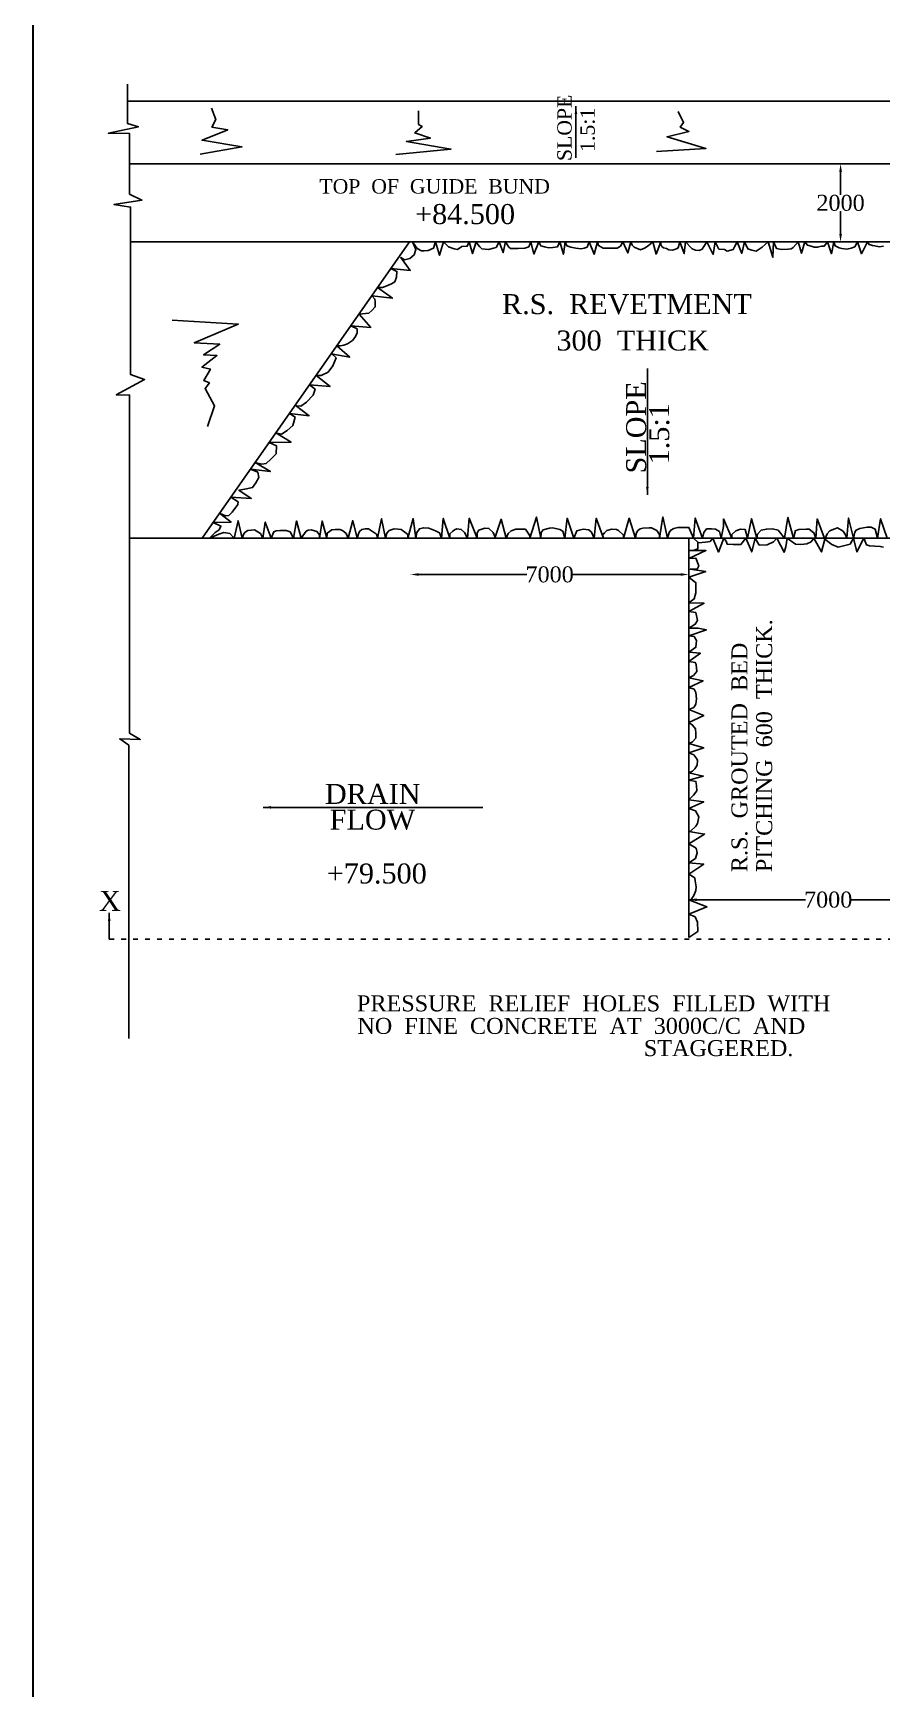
# Model space of a CAD drawing. Header units: millimetres. Extents: x 11010 to 188463, y 9166 to 116986.
# Drawn here: x 11010 to 32255, y 38082 to 79512 of the extents above; entities that cross this region are included whole.
import ezdxf

# ---------------------------------------------------------------- set-up
doc = ezdxf.new("R2010")
doc.units = ezdxf.units.MM
doc.header["$MEASUREMENT"] = 0
doc.linetypes.add('ACAD_ISO03W100', pattern=[30, 12, -18])
for name, color, linetype in [('DIM', 5, 'Continuous'), ('DO LINE', 3, 'Continuous'), ('DWG.LINE', 10, 'Continuous'), ('HATCH', 2, 'Continuous'), ('TEXT', 7, 'Continuous')]:
    doc.layers.add(name, color=color, linetype=linetype)
doc.layers.add('TITLE', color=7, linetype='Continuous', lineweight=30)
doc.styles.get("Standard").update_dxf_attribs({"font": 'TIMES.TTF', "height": 400})
doc.dimstyles.get("Standard").update_dxf_attribs({"dimtxt": 400, "dimasz": 200, "dimexe": 0.18, "dimexo": 0.0625, "dimgap": 0.09, "dimtad": 0, "dimtih": 1, "dimtoh": 1, "dimdec": 0, "dimzin": 0, "dimdsep": 46, "dimtxsty": 'Standard', "dimcen": 300, "dimclre": 256, "dimclrt": 4, "dimadec": 0, "dimazin": 0, "dimtfac": 1, "dimtdec": 0, "dimtofl": 0, "dimtmove": 0, "dimatfit": 3, "dimfxl": 5, "dimfxlon": 1, "dimtolj": 1, "dimtzin": 0, "dimarcsym": 0})

# ---------------------------------------------------------------- blocks, each defined once
blk = doc.blocks.new('*D29')
at = {"layer": 'Defpoints', "color": 0, "linetype": 'ByBlock', "ltscale": 0.2}
for p in [(20460, 65966), (27419, 65966), (27419, 65966)]:
    blk.add_point(p, dxfattribs=at)
at = {"layer": 'DIM', "lineweight": -2, "ltscale": 0.2}
blk.add_line((20460, 65966), (20460, 65966), dxfattribs=at)
at = {"layer": 'DIM', "color": 0, "linetype": 'ByBlock', "lineweight": -2, "ltscale": 0.2}
for p, q in [((20660, 65966), (23370, 65966)), ((27219, 65966), (24509, 65966))]:
    blk.add_line(p, q, dxfattribs=at)
at = {"layer": 'DIM', "linetype": 'ByBlock', "lineweight": -2, "ltscale": 0.2}
blk.add_line((27419, 65966), (27419, 65966), dxfattribs=at)
at = {"layer": 'DIM', "color": 0, "linetype": 'ByBlock', "ltscale": 0.2}
for points in [[(20660, 65999), (20660, 65932), (20460, 65966)], [(27219, 65999), (27219, 65932), (27419, 65966)]]:
    blk.add_solid(points, dxfattribs=at)
at = {"layer": 'DIM', "color": 4, "linetype": 'ByBlock', "ltscale": 0.2, "insert": (23939, 65966), "char_height": 400, "attachment_point": 5}
blk.add_mtext('\\A1;7000', dxfattribs=at)
blk = doc.blocks.new('*D30')
at = {"layer": 'Defpoints', "color": 0, "linetype": 'ByBlock', "ltscale": 0.2}
for p in [(27419, 57828), (34402, 57828), (34402, 57828)]:
    blk.add_point(p, dxfattribs=at)
at = {"layer": 'DIM', "lineweight": -2, "ltscale": 0.2}
blk.add_line((27419, 57828), (27419, 57828), dxfattribs=at)
at = {"layer": 'DIM', "color": 0, "linetype": 'ByBlock', "lineweight": -2, "ltscale": 0.2}
for p, q in [((27619, 57828), (30342, 57828)), ((34202, 57828), (31480, 57828))]:
    blk.add_line(p, q, dxfattribs=at)
at = {"layer": 'DIM', "linetype": 'ByBlock', "lineweight": -2, "ltscale": 0.2}
blk.add_line((34402, 57828), (34402, 57828), dxfattribs=at)
at = {"layer": 'DIM', "color": 0, "linetype": 'ByBlock', "ltscale": 0.2}
for points in [[(27619, 57861), (27619, 57794), (27419, 57828)], [(34202, 57861), (34202, 57794), (34402, 57828)]]:
    blk.add_solid(points, dxfattribs=at)
at = {"layer": 'DIM', "color": 4, "linetype": 'ByBlock', "ltscale": 0.2, "insert": (30911, 57828), "char_height": 400, "attachment_point": 5}
blk.add_mtext('\\A1;7000', dxfattribs=at)
blk = doc.blocks.new('*D32')
at = {"layer": 'Defpoints', "color": 0, "linetype": 'ByBlock', "ltscale": 0.2}
for p in [(31221, 76240), (31221, 74286), (31221, 74286)]:
    blk.add_point(p, dxfattribs=at)
at = {"layer": 'DIM', "lineweight": -2, "ltscale": 0.2}
blk.add_line((31221, 76240), (31221, 76240), dxfattribs=at)
at = {"layer": 'DIM', "color": 0, "linetype": 'ByBlock', "lineweight": -2, "ltscale": 0.2}
for p, q in [((31221, 76040), (31221, 75467)), ((31221, 74486), (31221, 75060))]:
    blk.add_line(p, q, dxfattribs=at)
at = {"layer": 'DIM', "linetype": 'ByBlock', "lineweight": -2, "ltscale": 0.2}
blk.add_line((31221, 74286), (31221, 74286), dxfattribs=at)
at = {"layer": 'DIM', "color": 0, "linetype": 'ByBlock', "ltscale": 0.2}
for points in [[(31188, 76040), (31255, 76040), (31221, 76240)], [(31188, 74486), (31255, 74486), (31221, 74286)]]:
    blk.add_solid(points, dxfattribs=at)
at = {"layer": 'DIM', "color": 4, "linetype": 'ByBlock', "ltscale": 0.2, "insert": (31221, 75263), "char_height": 400, "attachment_point": 5}
blk.add_mtext('\\A1;2000', dxfattribs=at)

msp = doc.modelspace()

# ---------------------------------------------------------------- linework, layer by layer
at = {"layer": 'DO LINE', "linetype": 'ACAD_ISO03W100', "ltscale": 10}
msp.add_lwpolyline([(12915.3, 56839.1), (162118.2, 56839.1)], dxfattribs=at)
at = {"layer": 'DWG.LINE', "linetype": 'ByBlock', "ltscale": 0.2}
for points in [[(13374.9, 77811.2), (49518.6, 77811.2), (49962.4, 78123), (50136.1, 78566.4), (50136.1, 86182.7)], [(13374.9, 78234.4), (13374.9, 77248.4), (13647.6, 77168.7), (12896.6, 77006.2), (13424.5, 76997), (13424.5, 75483.9), (13734.6, 75333), (13034.2, 75220.3), (13450.3, 75160.5), (13450.3, 70967.2), (13802.2, 70842.7), (13089.5, 70459), (13425.1, 70455.6), (13425.1, 61992.8), (13692.8, 61838.6), (13178.5, 61851.5), (13405.7, 61695.2), (13405.7, 54357.7)], [(13424.5, 76240.4), (51528.8, 76240.4), (49962.4, 78123)], [(13450.3, 74286.4), (35257.3, 74286.4), (35257.3, 75281.5)], [(15240.5, 66878.2), (20434.4, 74286.4)], [(13425.1, 66878.2), (34708.1, 66878.2)], [(27419.4, 66878.2), (27419.4, 56883)]]:
    msp.add_lwpolyline(points, dxfattribs=at)
at = {"layer": 'HATCH', "linetype": 'ByBlock', "ltscale": 0.2}
for points in [[(15193.7, 76486), (16238, 76664.2), (15241.3, 76833.2), (15884, 77095.4), (15484.4, 77158.8), (15580.7, 77353.6), (15472.3, 77630.2)], [(20085.5, 76478.7), (21469.4, 76611.6), (20354.4, 76801.8), (20955.7, 76886.3), (20562.9, 77013.1), (20750.5, 77174.2), (20656.8, 77225.5), (20656.8, 77566.7)], [(26617.5, 76547.3), (27850.4, 76628.6), (26878.6, 76919.4), (27426.6, 77052), (27208.3, 77158.9), (27289.6, 77274.4), (27156.9, 77552.4)], [(32296.2, 74180.1), (32184.7, 74165.9), (32080.6, 74188.4), (32019.8, 74198.6), (31936.7, 74222.9), (31898.2, 74286.4), (31746.2, 73990), (31648.9, 74286.4), (31573.9, 74168.2), (31488.7, 74131.7), (31377.3, 74107.4), (31248.6, 74125.6), (31189.9, 74141.8), (31086.5, 74186.4), (31054.1, 74286.4), (30997.3, 73992), (30891.9, 74286.4), (30812.9, 74184.4), (30743.9, 74184.4), (30644.6, 74154), (30563.5, 74158), (30486.5, 74178.3), (30391.3, 74204.6), (30329.6, 74286.4), (30239.6, 74005.1), (30158.6, 74286.4), (30032.6, 74150), (29983.6, 74118), (29909.5, 74107), (29740.4, 74101.2), (29617.7, 74121.6), (29544.1, 74286.4), (29527.8, 73905.2), (29405.2, 74286.4), (29262.1, 74158.4), (29106.7, 74056.3), (29000.4, 74084.9), (28902.3, 74113.5), (28812.4, 74286.4), (28747, 73999.1), (28636.6, 74286.4), (28567.1, 74162.5), (28534.4, 74101.2), (28383.2, 74056.3), (28313.7, 74097.1), (28174.7, 74109.4), (28084.8, 74286.4), (28035.2, 73974.7), (27869.8, 74286.4), (27795.1, 74172.2), (27758.8, 74105.7), (27682.2, 74071.4), (27587.4, 74079.5), (27508.7, 74113.8), (27462.3, 74160.1), (27373.5, 74256.9), (27341.3, 74286.4), (27306.6, 73994.8), (27197.7, 74286.4), (27159.3, 74135.9), (27117, 74115.7), (27016.1, 74081.4), (26923.3, 74093.5), (26866.9, 74119.7), (26785.5, 74142), (26749.1, 74174.2), (26718.9, 74220.6), (26718.9, 74286.4), (26601.9, 73984.8), (26525.2, 74286.4), (26408.2, 74188.3), (26317.5, 74133.9), (26210.6, 74091.6), (26058.6, 74152), (26004.2, 74204.4), (25973.9, 74286.4), (25893.2, 74011), (25774.2, 74286.4), (25711.7, 74178.2), (25629, 74131.9), (25548.3, 74131.9), (25489.8, 74131.9), (25394.3, 74133.9), (25277.3, 74133.9), (25164.3, 74194.4), (25138.1, 74286.4), (25051.4, 73980.7), (24930.3, 74286.4), (24877.9, 74160.1), (24807.3, 74127.9), (24728.6, 74117.8), (24728.6, 74117.8), (24594.5, 74131.9), (24471.4, 74152), (24372.6, 74190.3), (24324.2, 74286.4), (24283.9, 73980.7), (24197.1, 74286.4), (24136.6, 74168.2), (24015.6, 74144), (23916.7, 74139.9), (23809.8, 74162.1), (23715, 74188.3), (23666.6, 74286.4), (23544.3, 73982.7), (23467.6, 74286.4), (23415.2, 74162), (23316.3, 74133.8), (23155, 74119.7), (22963.3, 74119.7), (22914.9, 74160), (22836.2, 74286.4), (22777.8, 74018.9), (22678.9, 74286.4), (22600.2, 74149.9), (22531.7, 74133.8), (22404.6, 74101.6), (22240.3, 74117.8), (22189.8, 74168.2), (22139.4, 74226.6), (22101.1, 74286.4), (22010.3, 73994.8), (21923.6, 74286.4), (21875.2, 74180.2), (21738, 74172.2), (21633.1, 74101.7), (21552.4, 74113.7), (21407.2, 74164.1), (21283.4, 74286.4), (21182.5, 73954.8), (21085.7, 74286.4), (21029.2, 74130.1), (20900.1, 74073.7), (20797.2, 74061.6), (20728.6, 74063.6), (20625.8, 74124), (20504, 74286.4), (20590.8, 74097.9), (20550.4, 73964.9), (20439.5, 73870.2), (20306.1, 73841.2), (20213.3, 73895.6), (20449.3, 73573.1), (19966.3, 73618.7), (20114.5, 73551), (20102.2, 73402.9), (20065.9, 73290), (19981.2, 73239.6), (19862.2, 73185.2), (19757.3, 73144.9), (19633, 73143.4), (20005.3, 72877.8), (19491.4, 72941.3), (19565.6, 72855.6), (19571.6, 72801.2), (19573.7, 72662.1), (19491, 72569.4), (19414.3, 72506.9), (19169.3, 72481.9), (19462, 72149.8), (18964.4, 72189.7), (19120.8, 72112.2), (19120.8, 72001.3), (19066.3, 71892.5), (19003.8, 71824), (18876.7, 71733.3), (18783.9, 71707.1), (18703.2, 71684.9), (18614.1, 71690), (18937, 71402.1), (18509.3, 71476.6), (18479.3, 71497.7), (18594.1, 71390), (18557.7, 71287.2), (18509.3, 71184.4), (18393.9, 71024.4), (18222.4, 70941.8), (18093.1, 70947), (18444.3, 70665.7), (17929, 70712.9), (18066.8, 70600.3), (18016.4, 70449.2), (17855, 70279.9), (17711.8, 70177.1), (17594.8, 70183.2), (17569.9, 70200.7), (17917.2, 69937.9), (17423.8, 69992.2), (17572.3, 69905.7), (17511.8, 69692.1), (17370.6, 69571.1), (17229.4, 69480.4), (17083.3, 69506.6), (17465.3, 69275.9), (16917.4, 69269.9), (17098.2, 69185.2), (17089.9, 68988.9), (16962.8, 68849.8), (16843.8, 68745.1), (16734.9, 68726.9), (16565.7, 68768.4), (16948.3, 68544.6), (16449.9, 68603.2), (16631.6, 68526.5), (16661.9, 68395.5), (16587.2, 68262.5), (16504.5, 68139.6), (16306.9, 68101.3), (16161.6, 68073.1), (16469.8, 67871.2), (15956.1, 67898.9), (16146.8, 67783.4), (16134.7, 67714.8), (15989.5, 67529.4), (15906.8, 67440.8), (15822, 67432.7), (15675.6, 67498.8), (15967.3, 67277.5), (15580, 67267.4), (15514.6, 67269.2), (15710.9, 67175.9), (15664.5, 67079.2), (15567.7, 67016.7), (15422.4, 66878.2), (15658.4, 66978.4), (15785.5, 67012.7), (15930.8, 66994.5), (16041.7, 66878.2), (16142.6, 67308.9), (16243.4, 66878.2), (16287.8, 66984.5), (16318, 67022.8), (16388.6, 67067.1), (16548, 67085.2), (16701.3, 66988.5), (16763.8, 66878.2), (16822.3, 67276.7), (16967.6, 66878.2), (17036.1, 67034.9), (17092.6, 67061.1), (17185.4, 67065.1), (17345.5, 67064.8), (17440.3, 67034.6), (17529, 66878.2), (17599.6, 67306.7), (17722.7, 66878.2), (17846.2, 67046.7), (17894.6, 67072.9), (17973.3, 67083), (18112.5, 67044.7), (18181.1, 66958), (18181.1, 66878.2), (18243.6, 67302.6), (18365.1, 66878.2), (18373.1, 66996.2), (18429.6, 67044.6), (18484.1, 67086.9), (18568.8, 67090.9), (18687.8, 67090.9), (18750.3, 67070.8), (18849.2, 66988.1), (18896.1, 66878.2), (19011.1, 67316.6), (19122.1, 66878.2), (19158.4, 66986.1), (19178.5, 67042.5), (19235, 67088.9), (19317.7, 67105), (19406.5, 67105), (19605.1, 66971.9), (19633.3, 66878.2), (19732.2, 67358.9), (19827, 66878.2), (19863.3, 67000.2), (19923.8, 67068.7), (20048.9, 67104.9), (20143.7, 67100.9), (20222.3, 67094.9), (20317.1, 67028.4), (20391.8, 66967.9), (20391.8, 66878.2), (20525.8, 67362.9), (20586.3, 66878.2), (20618.6, 67018.3), (20679.1, 67111), (20780, 67137.2), (20917.1, 67127.1), (21084.5, 67056.6), (21183.4, 67008.2), (21231.8, 66878.2), (21276.7, 67371), (21440.1, 66878.2), (21444.1, 66980), (21512.7, 67048.5), (21559.1, 67086.8), (21619.6, 67105), (21724.5, 67094.9), (21807.2, 67016.3), (21881.9, 66878.2), (21926.8, 67371.1), (22122.5, 66878.2), (22124.5, 67006.4), (22164.9, 67074.9), (22320.2, 67121.2), (22417, 67117.2), (22521.9, 67014.4), (22566.3, 66919.7), (22566.3, 66878.2), (22724.2, 67346.9), (22849.2, 66878.2), (22902.2, 66994.2), (22972.8, 67056.7), (23095.9, 67099), (23237.1, 67101), (23333.9, 67099), (23414.6, 66974), (23446.8, 66935.7), (23446.8, 66878.2), (23611.1, 67401.2), (23720, 66878.2), (23726.1, 67014.2), (23774.5, 67082.8), (23933.8, 67123.1), (24022.6, 67131.1), (24192, 67090.8), (24266.6, 67048.5), (24315.1, 66878.2), (24373.6, 67375), (24545.5, 66878.2), (24620.1, 67060.6), (24680.6, 67074.7), (24781.5, 67098.9), (24920.7, 67080.7), (24987.2, 67024.3), (25056.3, 66878.2), (25102.7, 67372.9), (25290.3, 66878.2), (25263.6, 66948.4), (25312.5, 67010.2), (25368.9, 67064.6), (25496, 67098.8), (25609.7, 67088.9), (25666.2, 67070.8), (25789.2, 66951.9), (25789.2, 66878.2), (25930.4, 67371.1), (26089.8, 66878.2), (26107.9, 66986.1), (26136.2, 67054.7), (26206.8, 67105), (26273.3, 67129.2), (26429.4, 67133.3), (26489.9, 67131.3), (26623.1, 67062.7), (26685.6, 66964), (26685.6, 66878.2), (26772.3, 67407.4), (26887.3, 66878.2), (26931.7, 67014.4), (26970, 67078.9), (27044.7, 67115.1), (27150.2, 67143.5), (27234.9, 67143.5), (27325.6, 67145.5), (27426.5, 67143.5), (27537.4, 66878.2), (27583.8, 67377.2), (27764.2, 66878.2), (27802.5, 67018.5), (27869.1, 67105.2), (27994.1, 67107.2), (28093, 67103.2), (28191.8, 67040.7), (28230.1, 66878.2), (28294.7, 67169.7), (28292.7, 67357.1), (28499.2, 66878.2), (28503.3, 66969.7), (28598.1, 67060.4), (28717.1, 67100.7), (28834.1, 67088.6), (28894.6, 66878.2), (28990, 67359.1), (29127.2, 66878.2), (29143.3, 66978.2), (29234.1, 67072.9), (29363.2, 67103.2), (29516.5, 67111.2), (29655.7, 67077), (29815, 66878.2), (29903.8, 67395.4), (30039.5, 66878.2), (30083.9, 67036.5), (30088, 67060.7), (30176.7, 67095), (30362.3, 67103), (30432.9, 67103), (30555.9, 67010.3), (30600.3, 66878.2), (30635, 67355.2), (30828.7, 66853.4), (30883.2, 66984.4), (30955.8, 67058.9), (31048.6, 67097.2), (31145.4, 67131.5), (31285.5, 67052.9), (31344, 66962.2), (31374.3, 66878.2), (31420.7, 67377.3), (31547.7, 66878.2), (31580, 67022.6), (31612.3, 67079), (31705.1, 67115.3), (31886.6, 67149.6), (31983.4, 67147.6), (32086.3, 67101.2), (32145.6, 66878.2), (32222.3, 67360.9), (32383.6, 66878.2)], [(14487.3, 72326.4), (16144.2, 72232.9), (15041.8, 71765.7), (15683.2, 71725.6), (15275.6, 71458.6), (15609.7, 71445.3), (15235.5, 71151.6), (15449.3, 71104.9), (15282.3, 70817.8), (15422.6, 70757.8), (15314.9, 70618.6), (15551.6, 70183.4), (15371.8, 69672.7)], [(32294.4, 66652.3), (32214.2, 66668.3), (31941.4, 66681.1), (31867.6, 66706.8), (31806.6, 66878.2), (31630.1, 66530.4), (31547.7, 66878.2), (31460, 66726), (31158.3, 66652.3), (31001.1, 66713.2), (30828.7, 66853.4), (30743.6, 66530.5), (30554.3, 66878.2), (30483.7, 66780.5), (30377.8, 66729.2), (30226.9, 66716.4), (30088.9, 66722.8), (29882.6, 66878.2), (29853.7, 66661.9), (29808.8, 66520.9), (29625.8, 66878.2), (29542.4, 66787), (29385.2, 66710), (29186.2, 66703.6), (29082.8, 66878.2), (28999.3, 66530.6), (28851.7, 66878.2), (28726.6, 66716.5), (28623.9, 66716.5), (28530.8, 66713.3), (28386.4, 66723), (28359.8, 66803.1), (28302.1, 66878.2), (28164.1, 66527.4), (28022.9, 66878.2), (27955.5, 66793.5), (27840, 66771), (27666.7, 66758.2), (27537.4, 66878.2), (27648.7, 66774.9), (27646.8, 66604.1), (27531.3, 66568.8), (27419.4, 66568.8), (27849, 66562.4), (27419.4, 66366.8), (27601.9, 66373.2), (27669.2, 66180.9), (27630.7, 66097.5), (27457.4, 66097.5), (27845.7, 66043), (27419.4, 65901.9), (27598.4, 65759.8), (27598.4, 65506.6), (27556.7, 65355.9), (27419.4, 65259.7), (27803.8, 65246.8), (27419.4, 65043.5), (27595, 65014.7), (27639.9, 64812.7), (27582.2, 64722.9), (27419.4, 64620.3), (27659.2, 64620.3), (27861.4, 64585), (27419.4, 64429.9), (27556.5, 64417), (27617.5, 64317.6), (27598.3, 64144.5), (27419.4, 64022.7), (27713.8, 63993.8), (27419.4, 63787.8), (27582.2, 63762.1), (27604.7, 63710.8), (27623.9, 63534.5), (27537.3, 63435.1), (27419.4, 63377.4), (27778, 63306.1), (27419.4, 63139.4), (27556.5, 63100), (27601.5, 63013.5), (27614.3, 62856.4), (27598.3, 62724.9), (27546.9, 62635.1), (27419.4, 62583.8), (27797.4, 62438.1), (27419.4, 62261.8), (27515, 62197.6), (27515, 62197.6), (27592, 62107.9), (27595.2, 61986), (27601.6, 61870.6), (27515, 61777.6), (27419.4, 61739.1), (27419.4, 61739.1), (27797.5, 61628.6), (27419.4, 61503.5), (27544, 61455.4), (27624.2, 61356.1), (27640.3, 61314.4), (27633.9, 61195.7), (27572.9, 61102.8), (27518.3, 61041.8), (27419.4, 61006.6), (27784.7, 60923.2), (27419.4, 60819.1), (27601.8, 60787.1), (27617.8, 60687.7), (27621, 60549.8), (27537.6, 60440.8), (27419.4, 60328.6), (27419.4, 60328.6), (27797.5, 60280.5), (27419.4, 60107.4), (27589, 60055), (27669.2, 59904.3), (27640.3, 59731.2), (27601.8, 59670.3), (27457.4, 59535.6), (27419.4, 59535.6), (27816.8, 59470.3), (27419.4, 59229.8), (27605, 59114.4), (27627.5, 58999), (27592.2, 58861.1), (27419.4, 58750.5), (27797.5, 58718.5), (27419.4, 58471.6), (27569.6, 58372.2), (27579.3, 58298.5), (27608.2, 58152.8), (27595.3, 58063), (27550.4, 57931.5), (27479.9, 57837.8), (27419.4, 57827.7), (27874.5, 57646.2), (27419.4, 57469.8), (27579.3, 57398.4), (27643.5, 57266.9), (27649.9, 57036.1), (27419.4, 56883)]]:
    msp.add_lwpolyline(points, dxfattribs=at)
at = {"layer": 'TITLE', "linetype": 'ByBlock', "ltscale": 0.2}
msp.add_lwpolyline([(11009.9, 116985.8), (188296.1, 116985.8), (188296.1, 9166), (11009.9, 9166)], close=True, dxfattribs=at)

# ---------------------------------------------------------------- texts
at = {"layer": 'TEXT', "linetype": 'ByBlock', "ltscale": 0.2}
for s, height, p in [('SLOPE', 360, (24490, 76310.5)), ('1.5:1', 360, (25067.1, 76540.1)), ('SLOPE', 500, (26353.5, 68492.6)), ('1.5:1', 500, (26930.6, 68722.2)), ('PITCHING  600  THICK.', 400, (29508.3, 58519.2)), ('R.S.  GROUTED  BED', 400, (28889.2, 58519.2))]:
    msp.add_text(s, height=height, rotation=90, dxfattribs=at).set_placement(p)
for s, height, p in [('TOP  OF  GUIDE  BUND  ', 360, (18174.7, 75498.2)), ('+84.500', 500, (20571, 74733.8)), ('R.S.  REVETMENT', 500, (22747.9, 72481)), ('300  THICK', 500, (24109.1, 71570.8)), ('DRAIN', 500, (18315.2, 60226)), ('FLOW', 500, (18434.3, 59582.2)), ('+79.500', 500, (18360.9, 58234.5)), ('X', 500, (12660.8, 57549.1)), ('PRESSURE  RELIEF  HOLES  FILLED  WITH', 400, (19117.7, 55035)), ('NO  FINE  CONCRETE  AT  3000C/C  AND', 400, (19126.9, 54471)), ('STAGGERED.', 400, (26297.1, 53915))]:
    msp.add_text(s, height=height, dxfattribs=at).set_placement(p)

# ---------------------------------------------------------------- dimensions: what is measured, and where the dimension line sits
at = {"layer": 'DIM', "linetype": 'ByBlock', "ltscale": 0.2}
for p1, p2, text, picture, middle in [((31221.3, 76240.4), (31221.3, 74286.4), '2000', '*D32', (31221.3, 75263.4)), ((20459.6, 65965.7), (27419.4, 65965.7), '7000', '*D29', (23939.5, 65965.7)), ((27419.4, 57827.7), (34402.2, 57827.7), '7000', '*D30', (30910.8, 57827.7))]:
    dim = msp.add_aligned_dim(p1=p1, p2=p2, distance=0, text=text, dimstyle='Standard', dxfattribs=at)
    dim.commit()
    dim.dimension.update_dxf_attribs({"geometry": picture, "text_midpoint": middle})

# ---------------------------------------------------------------- leaders
for points in [[(24596.8, 77686.1), (24596.8, 76392.1)], [(26385.1, 67957.6), (26385.1, 71123.6)], [(16765.8, 60139.7), (22270.2, 60139.7)], [(12915.3, 57498.9), (12915.3, 56839.1)]]:
    msp.add_leader(points, dimstyle='Standard', override={"dimgap": 0.09, "dimtad": 0}, dxfattribs=at)

doc.saveas('drawing.dxf')
